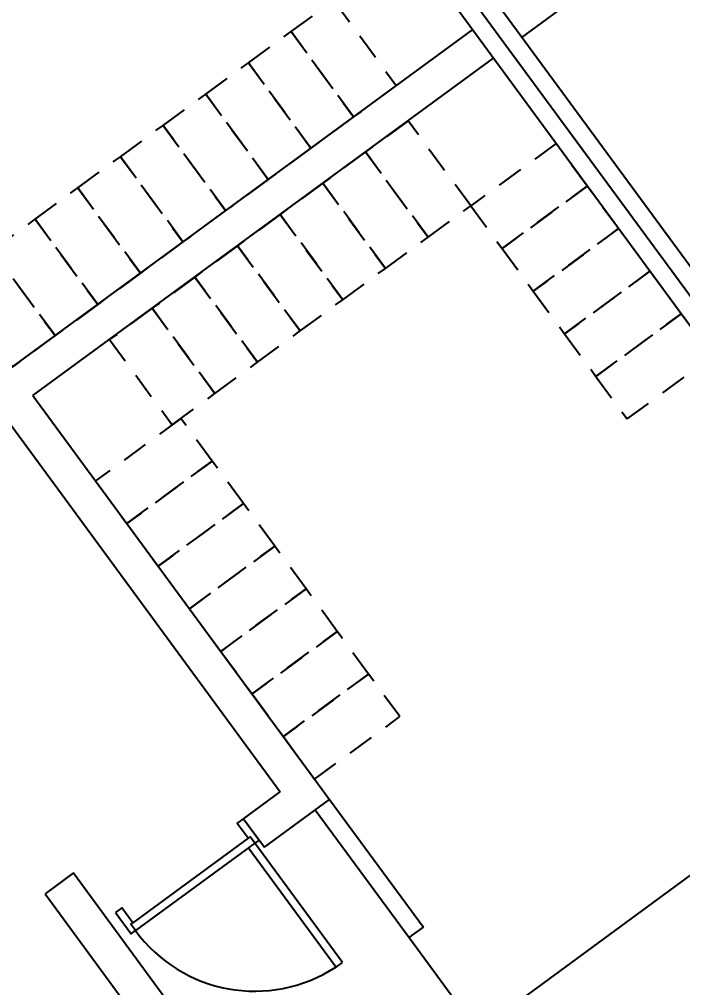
# Model space of a CAD drawing. Header units: millimetres. Extents: x 75184266 to 76346726, y -35850126 to -33679385.
# Drawn here: x 75334912 to 75338673, y -34879403 to -34873906 of the extents above; entities that cross this region are included whole.
import ezdxf

# ---------------------------------------------------------------- set-up
doc = ezdxf.new("R2010")
doc.units = ezdxf.units.MM
doc.header["$LTSCALE"] = 50
doc.header["$MEASUREMENT"] = 0
doc.header["$PDMODE"] = 1
doc.header["$PDSIZE"] = -3
doc.linetypes.add('XR-지하3층$0$-HID', pattern=[2.5, 1.5, -1])
doc.linetypes.add('XR-지하3층$0$H', pattern=[1.3, 0.8, -0.5])
doc.layers.get('0').update_dxf_attribs({"linetype": 'CONTINUOUS'})
doc.layers.get('Defpoints').update_dxf_attribs({"color": 51, "linetype": 'CONTINUOUS'})
doc.layers.add('XR-지하3층$0$1712-PL$0$DOOR', color=4, linetype='CONTINUOUS')
doc.layers.add('건축', color=8, linetype='CONTINUOUS', plot=False)
doc.styles.add('XR-지하3층$0$돋움', font='', dxfattribs={"width": 0.9})
doc.styles.get('XR-지하3층$0$돋움').set_extended_font_data('Dotum')
doc.dimstyles.new('XR-지하3층$0$20110829_평면도_면적조정$0$std_style', dxfattribs={"dimscale": 400, "dimtxt": 3, "dimasz": 1, "dimexe": 1.5, "dimexo": 2, "dimgap": 1, "dimtad": 1, "dimtoh": 1, "dimdec": 0, "dimzin": 0, "dimdsep": 46, "dimtxsty": 'XR-지하3층$0$돋움', "dimblk": 'XR-지하3층$0$20110829_평면도_면적조정$0$01420DDOT01', "dimblk1": 'XR-지하3층$0$20110829_평면도_면적조정$0$01420DDOT01', "dimblk2": 'XR-지하3층$0$20110829_평면도_면적조정$0$01420DDOT01', "dimcen": 2.5, "dimdle": 8, "dimclrd": 256, "dimclre": 256, "dimclrt": 256, "dimadec": 0, "dimazin": 0, "dimtfac": 1, "dimtdec": 0, "dimtix": 1, "dimtmove": 2, "dimatfit": 3, "dimldrblk": 'XR-지하3층$0$20110829_평면도_면적조정$0$_ClosedBlank', "dimfxl": 1, "dimtolj": 1, "dimtzin": 0, "dimlwd": -1, "dimlwe": -1, "dimarcsym": 0})

# ---------------------------------------------------------------- blocks, each defined once
blk = doc.blocks.new('XR-지하3층$0$1712-PL$0$FSD1000')
at = {"layer": 'XR-지하3층$0$1712-PL$0$DOOR', "color": 9}
for p, q in [((25, -101.3, 0), (865, -101.3, 0)), ((40, -146.3, 0), (850, -146.3, 0))]:
    blk.add_line(p, q, dxfattribs=at)
at = {"layer": 'XR-지하3층$0$1712-PL$0$DOOR', "elevation": 0}
for points in [[(25, 738.7), (25, -101.3), (70, -101.3), (70, 738.7)], [(-5, -251.3), (-5, -101.3), (25, -101.3), (25, -146.3), (40, -146.3), (40, -251.3)], [(895, -251.3), (895, -101.3), (865, -101.3), (865, -146.3), (850, -146.3), (850, -251.3)]]:
    blk.add_lwpolyline(points, close=True, dxfattribs=at)
at = {"layer": 'XR-지하3층$0$1712-PL$0$DOOR', "color": 9}
blk.add_arc((25, -101.3, 0), 840, 360, 86.9291, dxfattribs=at)
blk = doc.blocks.new('XR-지하3층$0$20110829_평면도_면적조정$0$01420DDOT01')
blk.add_line((-1.5, 0), (1.5, 0))
at = {"const_width": 0.5}
blk.add_lwpolyline([(-0.25, 0, 1), (0.25, 0, 1)], format="xyb", close=True, dxfattribs=at)
blk = doc.blocks.new('*D194')
at = {"layer": 'Defpoints', "color": 0, "transparency": 16777216}
for p in [(75346479.7, -34817058.3), (75352388.5, -34825117.8, 0), (75283594.5, -34875554, 0)]:
    blk.add_point(p, dxfattribs=at)
at = {"layer": '건축'}
for p, q in [((75351915.5, -34824472.6), (75346125, -34816574.4)), ((75278008.3, -34867258), (75346157.1, -34817294.8)), ((75283121.5, -34874908.9), (75277330.9, -34867010.7))]:
    blk.add_line(p, q, dxfattribs=at)
at = {"layer": '건축', "xscale": 400, "yscale": 400, "zscale": 400}
for p, rotation in [((75346479.7, -34817058.3), 36.24693456144445), ((75277685.7, -34867494.6), 216.2469345614445)]:
    blk.add_blockref('XR-지하3층$0$20110829_평면도_면적조정$0$01420DDOT01', p, dxfattribs=dict(at, rotation=rotation))
at = {"layer": '건축', "insert": (75311313.3, -34841227), "char_height": 1800, "attachment_point": 5, "rotation": 36.2469, "style": 'XR-지하3층$0$돋움'}
blk.add_mtext('\\A1;85302', dxfattribs=at)
blk = doc.blocks.new('XR-지하3층$0$20110829_평면도_면적조정$0$_ClosedBlank')
at = {"color": 0, "linetype": 'ByBlock', "lineweight": -2}
for p, q in [((-1, 0.167), (0, 0)), ((-1, 0.167), (-1, -0.167)), ((0, 0), (-1, -0.167))]:
    blk.add_line(p, q, dxfattribs=at)

msp = doc.modelspace()

# ---------------------------------------------------------------- linework, layer by layer
at = {"layer": '건축', "ltscale": 100}
for p, q in [((75340717.2, -34878206.2, 0), (75334576.6, -34869836, 0)), ((75338974.5, -34875661.6, 0), (75334951.8, -34870178.4, 0)), ((75338813.2, -34875779.9, 0), (75334790.5, -34870296.6, 0)), ((75337761.4, -34874008.1, 0), (75340966, -34871659, 0)), ((75334453.6, -34876185, 0), (75337481.8, -34873965.1, 0)), ((75334988.2, -34876041.1, 0), (75337600.1, -34874126.4, 0)), ((75334988.2, -34876041.1, 0), (75336670.5, -34878334.2, 0)), ((75334826.9, -34876159.4, 0), (75336391, -34878291.2, 0)), ((75336182.8, -34878444, 0), (75336391, -34878291.2, 0)), ((75336301.1, -34878605.2, 0), (75336670.5, -34878334.2, 0)), ((75336182.8, -34878444, 0), (75336301.1, -34878605.2, 0)), ((75335219, -34878751.2, 0), (75335057.7, -34878869.4)), ((75335219, -34878751.2), (75338582, -34883338.2, 0)), ((75335057.7, -34878869.4), (75338539, -34883617.8, 0))]:
    msp.add_line(p, q, dxfattribs=at)
at = {"layer": '건축'}
for p, q in [((75336670.5, -34878334.2, 0), (75337202.9, -34879059.9, 0)), ((75336589.9, -34878393.3, 0), (75337122.3, -34879119, 0)), ((75337122.3, -34879119, 0), (75337202.9, -34879059.9, 0)), ((75337122.3, -34879119, 0), (75337832.1, -34880086.6, 0))]:
    msp.add_line(p, q, dxfattribs=at)
at = {"layer": '건축', "linetype": 'XR-지하3층$0$-HID', "ltscale": 2, "elevation": 0}
for points in [[(75336807.3, -34874459.6), (75336452.5, -34873975.8), (75336694.4, -34873798.4), (75337049.2, -34874282.2)], [(75336565.4, -34874637.1), (75336210.6, -34874153.3), (75336452.5, -34873975.8), (75336807.3, -34874459.6)], [(75336323.5, -34874814.5), (75335968.7, -34874330.7), (75336210.6, -34874153.3), (75336565.4, -34874637.1)], [(75336081.6, -34874991.9), (75335726.8, -34874508.1), (75335968.7, -34874330.7), (75336323.5, -34874814.5)], [(75335839.7, -34875169.4), (75335484.8, -34874685.5), (75335726.8, -34874508.1), (75336081.6, -34874991.9)], [(75336874.5, -34874658.8), (75337229.5, -34875142.6), (75337471.4, -34874965.1), (75337116.4, -34874481.4)], [(75337649, -34875207.3), (75338132.7, -34874852.3), (75337955.2, -34874610.4), (75337471.5, -34874965.4)], [(75336632.7, -34874836.3), (75336987.6, -34875320.1), (75337229.5, -34875142.6), (75336874.5, -34874658.8)], [(75335597.8, -34875346.8), (75335242.9, -34874863), (75335484.8, -34874685.5), (75335839.7, -34875169.4)], [(75336390.8, -34875013.8), (75336745.8, -34875497.6), (75336987.6, -34875320.1), (75336632.7, -34874836.3)], [(75335355.9, -34875524.2), (75335001, -34875040.4), (75335242.9, -34874863), (75335597.8, -34875346.8)], [(75337826.5, -34875449.1), (75338310.2, -34875094.2), (75338132.7, -34874852.3), (75337649, -34875207.3)], [(75335114, -34875701.6), (75334759.1, -34875217.8), (75335001, -34875040.4), (75335355.9, -34875524.2)], [(75336148.9, -34875191.3), (75336503.9, -34875675), (75336745.8, -34875497.6), (75336390.8, -34875013.8)], [(75338004, -34875691), (75338487.7, -34875336), (75338310.2, -34875094.2), (75337826.5, -34875449.1)], [(75334872.1, -34875879.1), (75334517.2, -34875395.2), (75334759.1, -34875217.8), (75335114, -34875701.6)], [(75335907.1, -34875368.8), (75336262.1, -34875852.5), (75336503.9, -34875675), (75336148.9, -34875191.3)], [(75338181.5, -34875932.9), (75338665.2, -34875577.9), (75338487.7, -34875336), (75338004, -34875691)], [(75335665.2, -34875546.3), (75336020.2, -34876030), (75336262.1, -34875852.5), (75335907.1, -34875368.8)], [(75335423.4, -34875723.8), (75335778.3, -34876207.5), (75336020.2, -34876030), (75335665.2, -34875546.3)], [(75338358.9, -34876174.7), (75338842.7, -34875819.7), (75338665.2, -34875577.9), (75338181.5, -34875932.9)], [(75335521.4, -34876768.2), (75336005.1, -34876413.2), (75335827.6, -34876171.3), (75335343.9, -34876526.3)], [(75335698.8, -34877010), (75336182.6, -34876655.1), (75336005.1, -34876413.2), (75335521.4, -34876768.2)], [(75335876.3, -34877251.9), (75336360.1, -34876896.9), (75336182.6, -34876655.1), (75335698.8, -34877010)], [(75336053.8, -34877493.8), (75336537.5, -34877138.8), (75336360.1, -34876896.9), (75335876.3, -34877251.9)], [(75336231.3, -34877735.6), (75336715, -34877380.7), (75336537.5, -34877138.8), (75336053.8, -34877493.8)], [(75336408.8, -34877977.5), (75336892.5, -34877622.5), (75336715, -34877380.7), (75336231.3, -34877735.6)], [(75336586.3, -34878219.4), (75337070, -34877864.4), (75336892.5, -34877622.5), (75336408.8, -34877977.5)]]:
    msp.add_lwpolyline(points, close=True, dxfattribs=at)
at = {"layer": '건축', "linetype": 'XR-지하3층$0$H', "ltscale": 50, "elevation": 0}
msp.add_lwpolyline([(75343098.6, -34876511), (75348942.9, -34884477.2), (75350265.2, -34883507.1), (75343962.5, -34874916.1), (75336286.7, -34880547.4), (75337026.1, -34881555.2), (75335498.1, -34882676.2), (75335039.7, -34882051.3), (75333329.6, -34883305.9), (75331821.2, -34881249.9), (75327386.6, -34884503.2), (75327894.2, -34885195.2), (75327291.3, -34885637.5), (75327229.3, -34885696.9), (75325800.9, -34884205.6), (75326757.8, -34883289.1), (75321321, -34877612.8)], dxfattribs=at)

# ---------------------------------------------------------------- block references
at = {"layer": '건축', "rotation": 216.2364707603688}
msp.add_blockref('XR-지하3층$0$1712-PL$0$FSD1000', (75336327.3, -34878649.6, 0), dxfattribs=at)

# ---------------------------------------------------------------- dimensions: what is measured, and where the dimension line sits
at = {"layer": '건축'}
dim = msp.add_linear_dim(base=(75346479.7, -34817058.3), p1=(75283594.5, -34875554, 0), p2=(75352388.5, -34825117.8, 0), angle=36.2469, dimstyle='XR-지하3층$0$20110829_평면도_면적조정$0$std_style', override={"dimtxt": 4.5}, dxfattribs=at)
dim.commit()
dim.dimension.update_dxf_attribs({"geometry": '*D194', "text_midpoint": (75311313.3, -34841227)})

doc.saveas('drawing.dxf')
